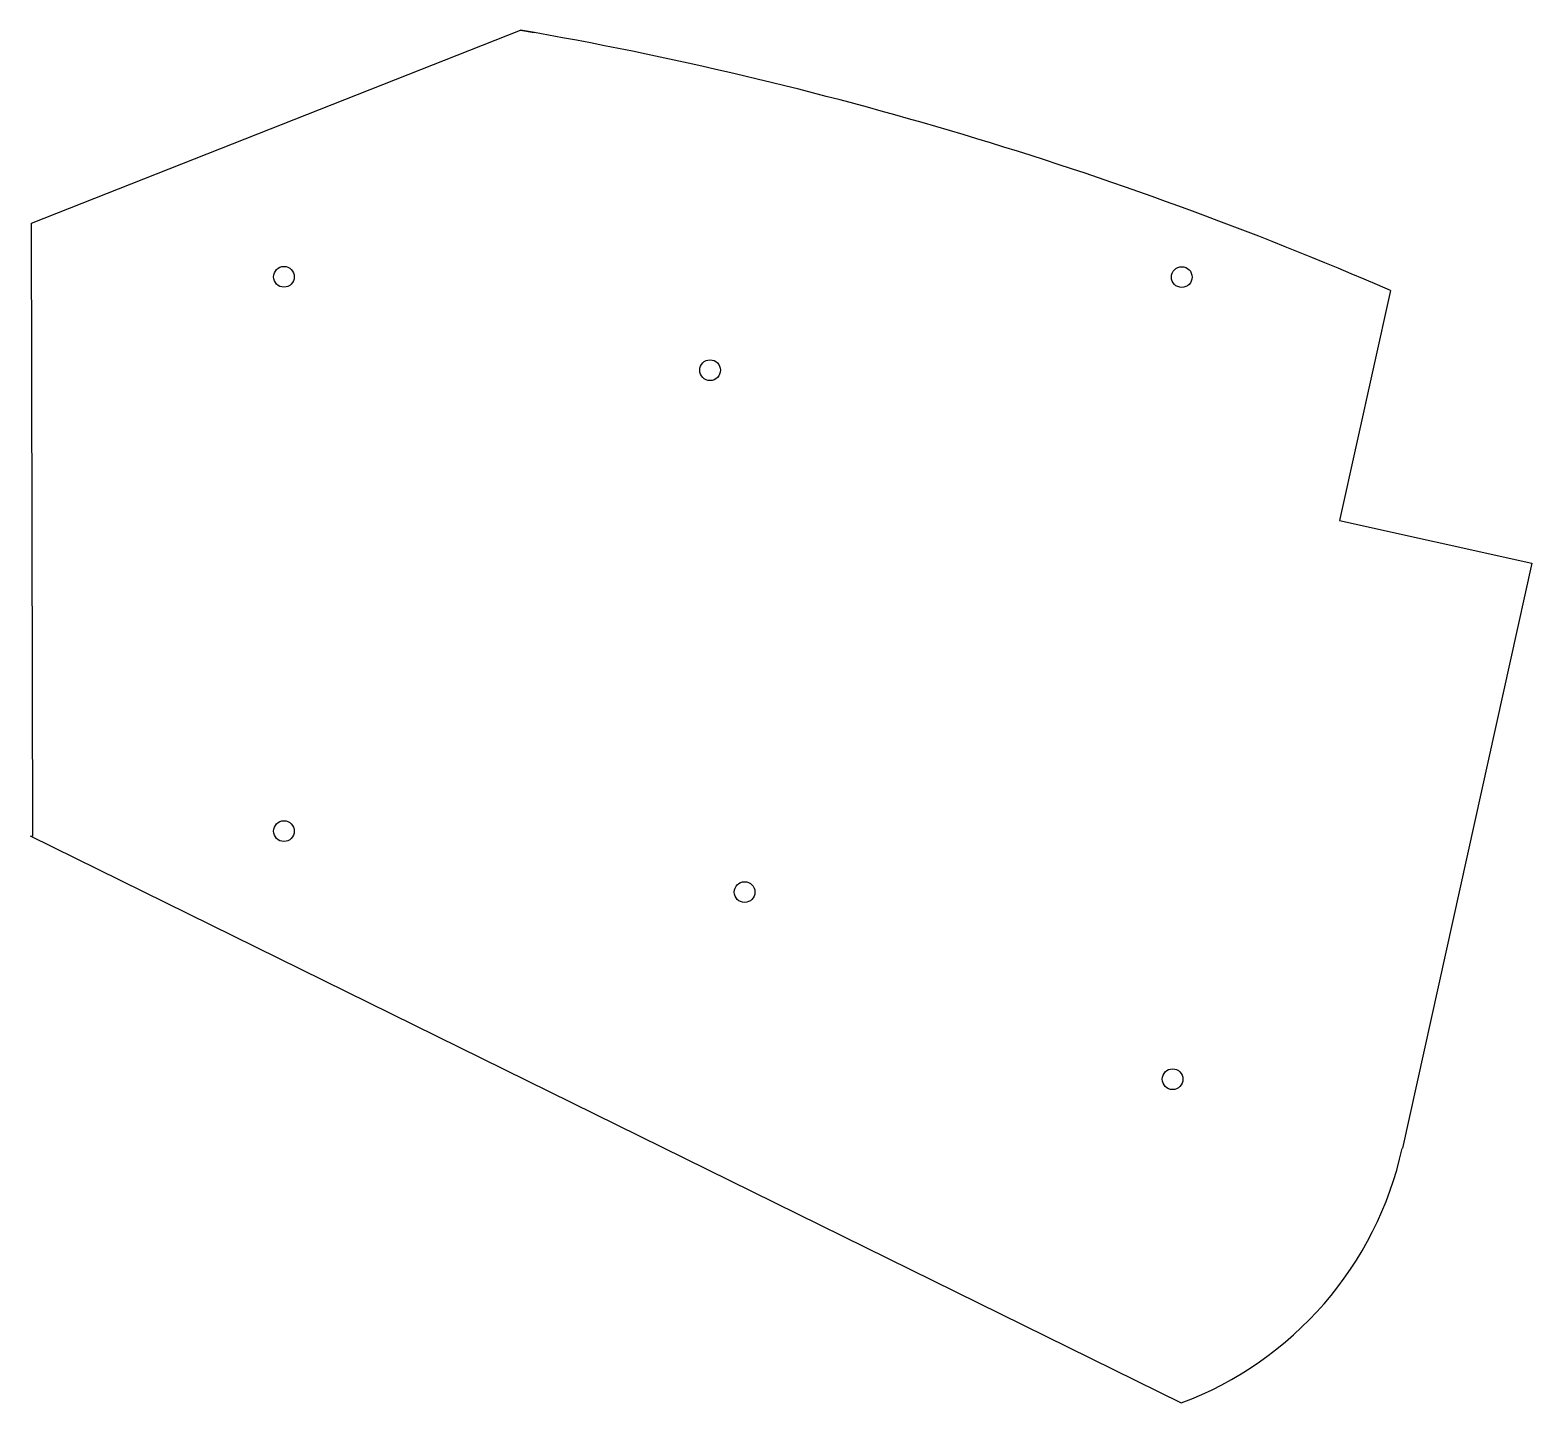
# Model space of a CAD drawing. Header units: millimetres. Extents: x 0 to 159, y 0 to 146.
import ezdxf

# ---------------------------------------------------------------- set-up
doc = ezdxf.new("R2010")
doc.units = ezdxf.units.MM
doc.layers.get('0').update_dxf_attribs({"linetype": 'CONTINUOUS'})

msp = doc.modelspace()

# ---------------------------------------------------------------- linework, layer by layer
for p, q in [((0.32, 125.18), (52.19, 145.67)), ((52.19, 145.67), (53.65, 145.41)), ((0.46, 60.21), (0.32, 125.18)), ((144.44, 118.06), (139.03, 93.65)), ((139.03, 93.65), (159.45, 89.13)), ((159.45, 89.13), (145.7, 27.09)), ((0.17, 60.21), (122.26, 0.09)), ((0.46, 60.21), (0.32, 60.14))]:
    msp.add_line(p, q)
for centre in [(27.1, 119.5), (122.31, 119.47), (72.29, 109.6), (27.1, 60.72), (75.95, 54.26), (121.34, 34.42)]:
    msp.add_circle(centre, 1.1)
for centre, radius, start, end in [((-18.34, -257.93), 409.71, 66.5905, 80.0875), ((109.07, 35.2), 37.51, 290.5873, 347.5033)]:
    msp.add_arc(centre, radius, start, end)

doc.saveas('drawing.dxf')
